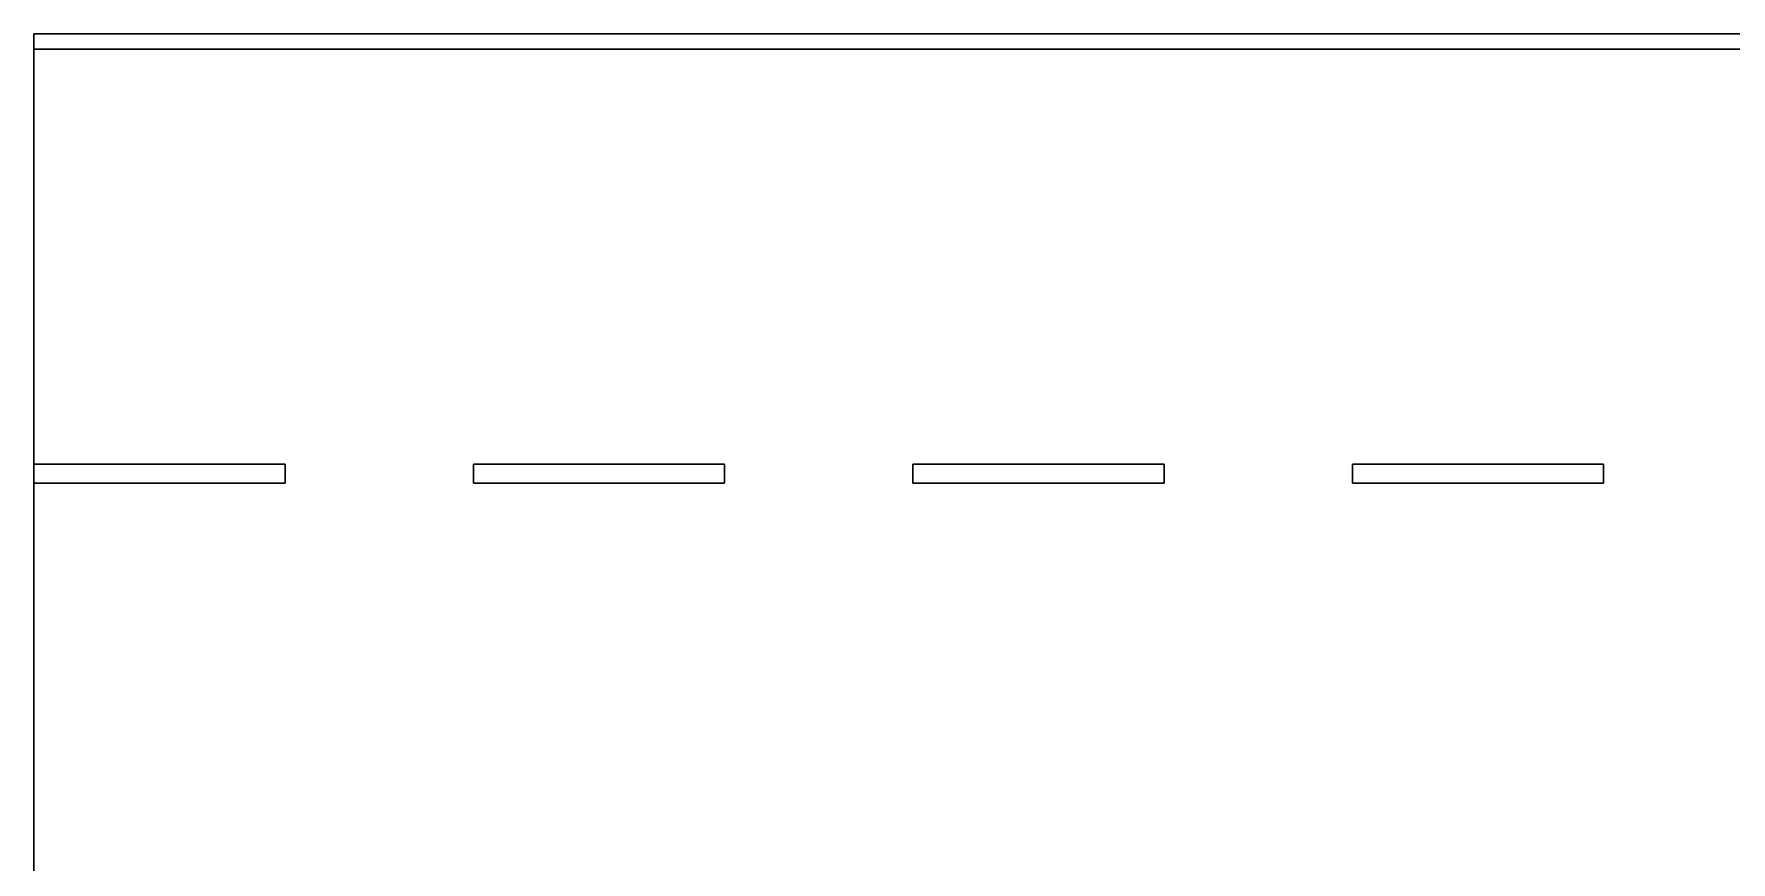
# Model space of a CAD drawing. Header units: millimetres. Extents: x -8000 to 18500, y -500 to 32500.
# Drawn here: x -8000 to 5515, y 25908 to 32500 of the extents above; entities that cross this region are included whole.
import ezdxf

# ---------------------------------------------------------------- set-up
doc = ezdxf.new("R2010")
doc.units = ezdxf.units.MM
doc.layers.add('3D-SITE', color=7, linetype='Continuous')

msp = doc.modelspace()

# ---------------------------------------------------------------- linework, layer by layer
at = {"layer": '3D-SITE', "color": 7}
for points in [[(-8000, 25500, -40), (-8000, 32500, -40), (18000, 32500, -40), (18000, 25500, -40)], [(-8000, 32500, -40), (-8000, 32500), (18000, 32500), (18000, 32500, -40)], [(-8000, 25500, -40), (-8000, 25500), (-8000, 32500), (-8000, 32500, -40)], [(-8000, 25500), (18000, 25500), (18000, 32500), (-8000, 32500)], [(-8000, 32380, 2), (-8000, 32500, 2), (18000, 32500, 2), (18000, 32380, 2)], [(-8000, 32500, 2), (-8000, 32500, 10), (18000, 32500, 10), (18000, 32500, 2)], [(-8000, 32380, 2), (-8000, 32380, 10), (-8000, 32500, 10), (-8000, 32500, 2)], [(-8000, 32380, 10), (18000, 32380, 10), (18000, 32500, 10), (-8000, 32500, 10)], [(-8000, 32380, 2), (18000, 32380, 2), (18000, 32380, 10), (-8000, 32380, 10)], [(-8000, 28925, 2), (-8000, 29075, 2), (-6000, 29075, 2), (-6000, 28925, 2)], [(-8000, 29075, 2), (-8000, 29075, 10), (-6000, 29075, 10), (-6000, 29075, 2)], [(-8000, 28925, 2), (-8000, 28925, 10), (-8000, 29075, 10), (-8000, 29075, 2)], [(-8000, 28925, 10), (-6000, 28925, 10), (-6000, 29075, 10), (-8000, 29075, 10)], [(-6000, 28925, 2), (-6000, 29075, 2), (-6000, 29075, 10), (-6000, 28925, 10)], [(-4500, 28925, 2), (-4500, 29075, 2), (-2500, 29075, 2), (-2500, 28925, 2)], [(-4500, 29075, 2), (-4500, 29075, 10), (-2500, 29075, 10), (-2500, 29075, 2)], [(-4500, 28925, 2), (-4500, 28925, 10), (-4500, 29075, 10), (-4500, 29075, 2)], [(-4500, 28925, 10), (-2500, 28925, 10), (-2500, 29075, 10), (-4500, 29075, 10)], [(-2500, 28925, 2), (-2500, 29075, 2), (-2500, 29075, 10), (-2500, 28925, 10)], [(-1000, 28925, 2), (-1000, 29075, 2), (1000, 29075, 2), (1000, 28925, 2)], [(-1000, 29075, 2), (-1000, 29075, 10), (1000, 29075, 10), (1000, 29075, 2)], [(-1000, 28925, 2), (-1000, 28925, 10), (-1000, 29075, 10), (-1000, 29075, 2)], [(-1000, 28925, 10), (1000, 28925, 10), (1000, 29075, 10), (-1000, 29075, 10)], [(1000, 28925, 2), (1000, 29075, 2), (1000, 29075, 10), (1000, 28925, 10)], [(2500, 28925, 2), (2500, 29075, 2), (4500, 29075, 2), (4500, 28925, 2)], [(2500, 29075, 2), (2500, 29075, 10), (4500, 29075, 10), (4500, 29075, 2)], [(2500, 28925, 2), (2500, 28925, 10), (2500, 29075, 10), (2500, 29075, 2)], [(2500, 28925, 10), (4500, 28925, 10), (4500, 29075, 10), (2500, 29075, 10)], [(4500, 28925, 2), (4500, 29075, 2), (4500, 29075, 10), (4500, 28925, 10)], [(-8000, 28925, 2), (-6000, 28925, 2), (-6000, 28925, 10), (-8000, 28925, 10)], [(-4500, 28925, 2), (-2500, 28925, 2), (-2500, 28925, 10), (-4500, 28925, 10)], [(-1000, 28925, 2), (1000, 28925, 2), (1000, 28925, 10), (-1000, 28925, 10)], [(2500, 28925, 2), (4500, 28925, 2), (4500, 28925, 10), (2500, 28925, 10)]]:
    msp.add_3dface(points, dxfattribs=at)

doc.saveas('drawing.dxf')
